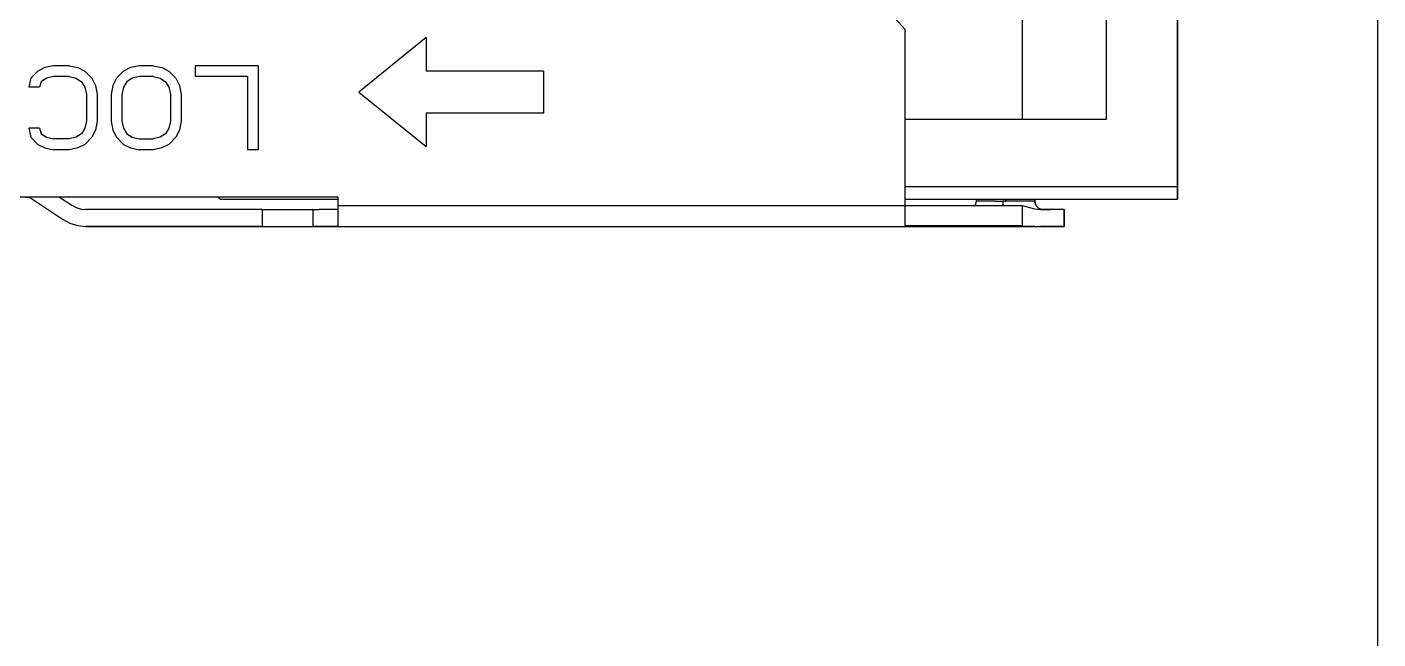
# Model space of a CAD drawing. Header units: inches. Extents: x 0 to 841, y -594 to 0.
# Drawn here: x 377.66 to 393.75, y -187.01 to -179.72 of the extents above; entities that cross this region are included whole.
import ezdxf

# ---------------------------------------------------------------- set-up
doc = ezdxf.new("R2010")
doc.units = ezdxf.units.IN
doc.header["$MEASUREMENT"] = 0

msp = doc.modelspace()

# ---------------------------------------------------------------- linework, layer by layer
at = {"color": 7}
for p, q in [((393.746, -241.354), (393.746, -60.754)), ((387.21, -178.749), (388.11, -179.749)), ((387.21, -178.749), (388.11, -179.749)), ((389.51, -178.824), (389.51, -180.824)), ((389.51, -178.824), (389.51, -180.824)), ((390.51, -179.274), (390.51, -180.824)), ((390.51, -179.274), (390.51, -180.824)), ((391.36, -181.774), (391.36, -179.274)), ((391.36, -179.274), (391.36, -181.624)), ((391.36, -181.774), (391.36, -179.274)), ((391.36, -179.274), (391.36, -181.624)), ((382.41, -179.849), (381.61, -180.499)), ((382.41, -179.849), (381.61, -180.499)), ((382.41, -179.849), (382.41, -180.249)), ((382.41, -179.849), (382.41, -180.249)), ((388.11, -179.749), (388.11, -181.849)), ((388.11, -179.749), (388.11, -181.849)), ((377.702, -180.335), (377.681, -180.441)), ((377.702, -180.335), (377.681, -180.441)), ((377.785, -180.25), (377.702, -180.335)), ((377.785, -180.25), (377.702, -180.335)), ((377.868, -180.207), (377.785, -180.25)), ((377.868, -180.207), (377.785, -180.25)), ((377.889, -180.335), (377.827, -180.378)), ((377.889, -180.335), (377.827, -180.378)), ((377.972, -180.186), (377.868, -180.207)), ((377.972, -180.186), (377.868, -180.207)), ((377.972, -180.314), (377.889, -180.335)), ((377.972, -180.314), (377.889, -180.335)), ((378.16, -180.186), (377.972, -180.186)), ((378.16, -180.186), (377.972, -180.186)), ((378.16, -180.314), (377.972, -180.314)), ((378.16, -180.314), (377.972, -180.314)), ((378.16, -180.186), (378.264, -180.207)), ((378.16, -180.186), (378.264, -180.207)), ((378.16, -180.314), (378.243, -180.335)), ((378.16, -180.314), (378.243, -180.335)), ((378.243, -180.335), (378.306, -180.378)), ((378.243, -180.335), (378.306, -180.378)), ((378.264, -180.207), (378.347, -180.25)), ((378.264, -180.207), (378.347, -180.25)), ((378.347, -180.25), (378.431, -180.335)), ((378.347, -180.25), (378.431, -180.335)), ((378.431, -180.335), (378.472, -180.42)), ((378.431, -180.335), (378.472, -180.42)), ((378.722, -180.335), (378.681, -180.42)), ((378.722, -180.335), (378.681, -180.42)), ((378.806, -180.25), (378.722, -180.335)), ((378.806, -180.25), (378.722, -180.335)), ((378.889, -180.207), (378.806, -180.25)), ((378.889, -180.207), (378.806, -180.25)), ((378.91, -180.335), (378.847, -180.378)), ((378.91, -180.335), (378.847, -180.378)), ((378.993, -180.186), (378.889, -180.207)), ((378.993, -180.186), (378.889, -180.207)), ((378.993, -180.314), (378.91, -180.335)), ((378.993, -180.314), (378.91, -180.335)), ((379.16, -180.186), (378.993, -180.186)), ((379.16, -180.186), (378.993, -180.186)), ((379.16, -180.314), (378.993, -180.314)), ((379.16, -180.314), (378.993, -180.314)), ((379.16, -180.186), (379.264, -180.207)), ((379.16, -180.186), (379.264, -180.207)), ((379.16, -180.314), (379.243, -180.335)), ((379.16, -180.314), (379.243, -180.335)), ((379.243, -180.335), (379.306, -180.378)), ((379.243, -180.335), (379.306, -180.378)), ((379.264, -180.207), (379.347, -180.25)), ((379.264, -180.207), (379.347, -180.25)), ((379.347, -180.25), (379.431, -180.335)), ((379.347, -180.25), (379.431, -180.335)), ((379.431, -180.335), (379.472, -180.42)), ((379.431, -180.335), (379.472, -180.42)), ((380.41, -180.186), (379.66, -180.186)), ((379.66, -180.186), (379.66, -180.314)), ((380.41, -180.186), (379.66, -180.186)), ((379.66, -180.186), (379.66, -180.314)), ((380.285, -180.314), (379.66, -180.314)), ((380.285, -180.314), (379.66, -180.314)), ((380.285, -180.314), (380.285, -181.186)), ((380.285, -180.314), (380.285, -181.186)), ((380.41, -180.186), (380.41, -181.186)), ((380.41, -180.186), (380.41, -181.186)), ((383.81, -180.249), (382.41, -180.249)), ((383.81, -180.249), (382.41, -180.249)), ((383.81, -180.249), (383.81, -180.749)), ((383.81, -180.249), (383.81, -180.749)), ((377.806, -180.441), (377.681, -180.441)), ((377.806, -180.441), (377.681, -180.441)), ((377.827, -180.378), (377.806, -180.441)), ((377.827, -180.378), (377.806, -180.441)), ((378.306, -180.378), (378.347, -180.441)), ((378.306, -180.378), (378.347, -180.441)), ((378.347, -180.441), (378.368, -180.527)), ((378.347, -180.441), (378.368, -180.527)), ((378.472, -180.42), (378.493, -180.527)), ((378.472, -180.42), (378.493, -180.527)), ((378.681, -180.42), (378.66, -180.527)), ((378.681, -180.42), (378.66, -180.527)), ((378.806, -180.441), (378.785, -180.527)), ((378.806, -180.441), (378.785, -180.527)), ((378.847, -180.378), (378.806, -180.441)), ((378.847, -180.378), (378.806, -180.441)), ((379.306, -180.378), (379.347, -180.441)), ((379.306, -180.378), (379.347, -180.441)), ((379.347, -180.441), (379.368, -180.527)), ((379.347, -180.441), (379.368, -180.527)), ((379.472, -180.42), (379.493, -180.527)), ((379.472, -180.42), (379.493, -180.527)), ((381.61, -180.499), (382.41, -181.149)), ((381.61, -180.499), (382.41, -181.149)), ((378.368, -180.527), (378.368, -180.846)), ((378.368, -180.527), (378.368, -180.846)), ((378.493, -180.527), (378.493, -180.846)), ((378.493, -180.527), (378.493, -180.846)), ((378.66, -180.527), (378.66, -180.846)), ((378.66, -180.527), (378.66, -180.846)), ((378.785, -180.527), (378.785, -180.846)), ((378.785, -180.527), (378.785, -180.846)), ((379.368, -180.527), (379.368, -180.846)), ((379.368, -180.527), (379.368, -180.846)), ((379.493, -180.527), (379.493, -180.846)), ((379.493, -180.527), (379.493, -180.846)), ((382.41, -180.749), (382.41, -181.149)), ((383.81, -180.749), (382.41, -180.749)), ((382.41, -180.749), (382.41, -181.149)), ((383.81, -180.749), (382.41, -180.749)), ((390.51, -180.824), (388.11, -180.824)), ((390.51, -180.824), (388.11, -180.824)), ((377.806, -180.931), (377.681, -180.931)), ((377.681, -180.931), (377.702, -181.037)), ((377.806, -180.931), (377.681, -180.931)), ((377.681, -180.931), (377.702, -181.037)), ((377.806, -180.931), (377.827, -180.995)), ((377.806, -180.931), (377.827, -180.995)), ((378.347, -180.931), (378.306, -180.995)), ((378.347, -180.931), (378.306, -180.995)), ((378.368, -180.846), (378.347, -180.931)), ((378.368, -180.846), (378.347, -180.931)), ((378.472, -180.952), (378.431, -181.037)), ((378.472, -180.952), (378.431, -181.037)), ((378.493, -180.846), (378.472, -180.952)), ((378.493, -180.846), (378.472, -180.952)), ((378.66, -180.846), (378.681, -180.952)), ((378.66, -180.846), (378.681, -180.952)), ((378.681, -180.952), (378.722, -181.037)), ((378.681, -180.952), (378.722, -181.037)), ((378.785, -180.846), (378.806, -180.931)), ((378.785, -180.846), (378.806, -180.931)), ((378.806, -180.931), (378.847, -180.995)), ((378.806, -180.931), (378.847, -180.995)), ((379.347, -180.931), (379.306, -180.995)), ((379.347, -180.931), (379.306, -180.995)), ((379.368, -180.846), (379.347, -180.931)), ((379.368, -180.846), (379.347, -180.931)), ((379.472, -180.952), (379.431, -181.037)), ((379.472, -180.952), (379.431, -181.037)), ((379.493, -180.846), (379.472, -180.952)), ((379.493, -180.846), (379.472, -180.952)), ((377.702, -181.037), (377.785, -181.122)), ((377.702, -181.037), (377.785, -181.122)), ((377.785, -181.122), (377.868, -181.165)), ((377.785, -181.122), (377.868, -181.165)), ((377.827, -180.995), (377.889, -181.037)), ((377.827, -180.995), (377.889, -181.037)), ((377.889, -181.037), (377.972, -181.058)), ((377.889, -181.037), (377.972, -181.058)), ((378.16, -181.058), (377.972, -181.058)), ((378.16, -181.058), (377.972, -181.058)), ((378.243, -181.037), (378.16, -181.058)), ((378.243, -181.037), (378.16, -181.058)), ((378.306, -180.995), (378.243, -181.037)), ((378.306, -180.995), (378.243, -181.037)), ((378.347, -181.122), (378.264, -181.165)), ((378.347, -181.122), (378.264, -181.165)), ((378.431, -181.037), (378.347, -181.122)), ((378.431, -181.037), (378.347, -181.122)), ((378.722, -181.037), (378.806, -181.122)), ((378.722, -181.037), (378.806, -181.122)), ((378.806, -181.122), (378.889, -181.165)), ((378.806, -181.122), (378.889, -181.165)), ((378.847, -180.995), (378.91, -181.037)), ((378.847, -180.995), (378.91, -181.037)), ((378.91, -181.037), (378.993, -181.058)), ((378.91, -181.037), (378.993, -181.058)), ((378.993, -181.058), (379.16, -181.058)), ((378.993, -181.058), (379.16, -181.058)), ((379.243, -181.037), (379.16, -181.058)), ((379.243, -181.037), (379.16, -181.058)), ((379.306, -180.995), (379.243, -181.037)), ((379.306, -180.995), (379.243, -181.037)), ((379.347, -181.122), (379.264, -181.165)), ((379.347, -181.122), (379.264, -181.165)), ((379.431, -181.037), (379.347, -181.122)), ((379.431, -181.037), (379.347, -181.122)), ((377.868, -181.165), (377.972, -181.186)), ((377.868, -181.165), (377.972, -181.186)), ((378.16, -181.186), (377.972, -181.186)), ((378.16, -181.186), (377.972, -181.186)), ((378.264, -181.165), (378.16, -181.186)), ((378.264, -181.165), (378.16, -181.186)), ((378.889, -181.165), (378.993, -181.186)), ((378.889, -181.165), (378.993, -181.186)), ((379.16, -181.186), (378.993, -181.186)), ((379.16, -181.186), (378.993, -181.186)), ((379.264, -181.165), (379.16, -181.186)), ((379.264, -181.165), (379.16, -181.186)), ((380.41, -181.186), (380.285, -181.186)), ((380.41, -181.186), (380.285, -181.186)), ((388.11, -181.624), (391.36, -181.624)), ((388.11, -181.624), (391.36, -181.624)), ((391.36, -181.624), (391.36, -181.774)), ((391.36, -181.624), (391.36, -181.774)), ((381.36, -181.749), (376.46, -181.749)), ((381.36, -181.749), (376.46, -181.749)), ((377.635, -181.749), (377.687, -181.749)), ((377.635, -181.749), (377.687, -181.749)), ((377.687, -181.749), (378.081, -182.014)), ((377.687, -181.749), (378.081, -182.014)), ((377.687, -181.749), (378.081, -182.014)), ((377.687, -181.749), (378.081, -182.014)), ((378.046, -181.749), (378.192, -181.848)), ((378.046, -181.749), (378.192, -181.848)), ((379.935, -181.749), (379.96, -181.774)), ((379.935, -181.749), (379.96, -181.774)), ((379.96, -181.774), (381.36, -181.774)), ((379.96, -181.774), (381.36, -181.774)), ((381.36, -181.749), (381.36, -181.849)), ((381.36, -181.749), (381.36, -181.849)), ((388.11, -181.774), (391.36, -181.774)), ((388.11, -181.774), (391.36, -181.774)), ((388.96, -181.774), (388.96, -181.799)), ((388.96, -181.774), (388.96, -181.799)), ((389.31, -181.774), (389.31, -181.799)), ((389.31, -181.774), (389.31, -181.799)), ((389.66, -181.809), (389.66, -181.774)), ((389.66, -181.774), (391.36, -181.774)), ((389.66, -181.774), (389.66, -181.799)), ((389.66, -181.809), (389.66, -181.774)), ((389.66, -181.774), (391.36, -181.774)), ((389.66, -181.774), (389.66, -181.799)), ((378.192, -181.848), (378.244, -181.876)), ((378.192, -181.848), (378.244, -181.876)), ((378.244, -181.876), (378.301, -181.893)), ((378.244, -181.876), (378.301, -181.893)), ((378.301, -181.893), (378.36, -181.899)), ((378.301, -181.893), (378.36, -181.899)), ((380.46, -181.899), (378.36, -181.899)), ((380.46, -181.899), (378.36, -181.899)), ((380.46, -181.899), (380.46, -182.099)), ((380.46, -181.899), (381.06, -181.899)), ((380.46, -181.899), (380.46, -182.099)), ((380.46, -181.899), (381.06, -181.899)), ((381.06, -181.899), (381.138, -181.899)), ((381.06, -181.899), (381.06, -182.099)), ((381.06, -181.899), (381.138, -181.899)), ((381.06, -181.899), (381.06, -182.099)), ((381.21, -181.899), (381.138, -181.899)), ((381.21, -181.899), (381.138, -181.899)), ((381.272, -181.899), (381.21, -181.899)), ((381.272, -181.899), (381.21, -181.899)), ((381.32, -181.899), (381.272, -181.899)), ((381.32, -181.899), (381.272, -181.899)), ((381.35, -181.899), (381.32, -181.899)), ((381.35, -181.899), (381.32, -181.899)), ((381.35, -181.899), (381.36, -181.899)), ((381.35, -181.899), (381.36, -181.899)), ((381.36, -181.849), (381.36, -181.914)), ((381.36, -181.849), (388.11, -181.849)), ((381.36, -181.849), (381.36, -181.914)), ((381.36, -181.849), (388.11, -181.849)), ((381.36, -181.914), (381.36, -181.974)), ((381.36, -181.914), (381.36, -182.09)), ((381.36, -181.914), (381.36, -181.974)), ((381.36, -181.914), (381.36, -182.09)), ((388.11, -181.849), (389.51, -181.849)), ((388.11, -181.849), (388.11, -181.916)), ((388.11, -181.849), (389.51, -181.849)), ((388.11, -181.849), (388.11, -181.916)), ((388.11, -181.916), (388.11, -182.071)), ((388.11, -181.916), (388.11, -181.979)), ((388.11, -181.916), (388.11, -182.071)), ((388.11, -181.916), (388.11, -181.979)), ((388.948, -181.845), (388.946, -181.849)), ((388.948, -181.845), (388.946, -181.849)), ((388.95, -181.843), (388.948, -181.845)), ((388.95, -181.843), (388.948, -181.845)), ((388.951, -181.84), (388.95, -181.843)), ((388.951, -181.84), (388.95, -181.843)), ((388.954, -181.832), (388.951, -181.84)), ((388.954, -181.832), (388.951, -181.84)), ((388.957, -181.824), (388.954, -181.832)), ((388.957, -181.824), (388.954, -181.832)), ((388.958, -181.82), (388.957, -181.822)), ((388.958, -181.82), (388.957, -181.822)), ((388.957, -181.822), (388.957, -181.824)), ((388.957, -181.822), (388.957, -181.824)), ((388.959, -181.811), (388.958, -181.816)), ((388.959, -181.811), (388.958, -181.816)), ((388.958, -181.816), (388.958, -181.82)), ((388.958, -181.816), (388.958, -181.82)), ((388.96, -181.804), (388.959, -181.809)), ((388.96, -181.804), (388.959, -181.809)), ((388.959, -181.809), (388.959, -181.81)), ((388.959, -181.809), (388.959, -181.81)), ((388.959, -181.81), (388.959, -181.811)), ((388.959, -181.81), (388.959, -181.811)), ((388.967, -181.799), (388.96, -181.799)), ((388.96, -181.799), (388.96, -181.804)), ((388.967, -181.799), (388.96, -181.799)), ((388.96, -181.799), (388.96, -181.804)), ((388.997, -181.799), (388.967, -181.799)), ((388.997, -181.799), (388.967, -181.799)), ((389.046, -181.799), (388.997, -181.799)), ((389.046, -181.799), (388.997, -181.799)), ((389.112, -181.799), (389.046, -181.799)), ((389.112, -181.799), (389.046, -181.799)), ((389.191, -181.799), (389.112, -181.799)), ((389.191, -181.799), (389.112, -181.799)), ((389.191, -181.799), (389.278, -181.799)), ((389.191, -181.799), (389.278, -181.799)), ((389.277, -181.845), (389.276, -181.849)), ((389.277, -181.845), (389.276, -181.849)), ((389.278, -181.799), (389.277, -181.823)), ((389.278, -181.799), (389.277, -181.823)), ((389.277, -181.823), (389.277, -181.845)), ((389.277, -181.823), (389.277, -181.823)), ((389.277, -181.823), (389.277, -181.845)), ((389.277, -181.823), (389.277, -181.823)), ((389.277, -181.845), (389.277, -181.845)), ((389.277, -181.845), (389.277, -181.845)), ((389.288, -181.799), (389.278, -181.799)), ((389.288, -181.799), (389.278, -181.799)), ((389.299, -181.799), (389.288, -181.799)), ((389.299, -181.799), (389.288, -181.799)), ((389.299, -181.799), (389.31, -181.799)), ((389.299, -181.799), (389.31, -181.799)), ((389.398, -181.799), (389.31, -181.799)), ((389.398, -181.799), (389.31, -181.799)), ((389.48, -181.799), (389.398, -181.799)), ((389.48, -181.799), (389.398, -181.799)), ((389.552, -181.799), (389.48, -181.799)), ((389.552, -181.799), (389.48, -181.799)), ((389.51, -181.849), (389.583, -181.872)), ((389.51, -181.849), (389.51, -182.094)), ((389.51, -181.849), (389.583, -181.872)), ((389.51, -181.849), (389.51, -182.094)), ((389.607, -181.799), (389.552, -181.799)), ((389.607, -181.799), (389.552, -181.799)), ((389.583, -181.872), (389.656, -181.891)), ((389.583, -181.872), (389.656, -181.891)), ((389.644, -181.799), (389.607, -181.799)), ((389.644, -181.799), (389.607, -181.799)), ((389.66, -181.799), (389.644, -181.799)), ((389.66, -181.799), (389.644, -181.799)), ((389.656, -181.891), (389.728, -181.899)), ((389.656, -181.891), (389.728, -181.899)), ((389.66, -181.799), (389.66, -181.799)), ((389.66, -181.799), (389.66, -181.804)), ((389.66, -181.799), (389.66, -181.799)), ((389.66, -181.799), (389.66, -181.804)), ((389.66, -181.804), (389.66, -181.809)), ((389.66, -181.804), (389.66, -181.809)), ((389.661, -181.81), (389.66, -181.809)), ((389.66, -181.809), (389.661, -181.81)), ((389.661, -181.81), (389.66, -181.809)), ((389.66, -181.809), (389.661, -181.81)), ((389.661, -181.816), (389.661, -181.81)), ((389.661, -181.81), (389.661, -181.811)), ((389.661, -181.816), (389.661, -181.81)), ((389.661, -181.81), (389.661, -181.811)), ((389.661, -181.811), (389.661, -181.816)), ((389.661, -181.811), (389.661, -181.816)), ((389.662, -181.82), (389.661, -181.816)), ((389.661, -181.816), (389.662, -181.82)), ((389.662, -181.82), (389.661, -181.816)), ((389.661, -181.816), (389.662, -181.82)), ((389.663, -181.822), (389.662, -181.82)), ((389.662, -181.82), (389.663, -181.822)), ((389.663, -181.822), (389.662, -181.82)), ((389.662, -181.82), (389.663, -181.822)), ((389.663, -181.824), (389.663, -181.822)), ((389.663, -181.822), (389.663, -181.824)), ((389.663, -181.824), (389.663, -181.822)), ((389.663, -181.822), (389.663, -181.824)), ((389.666, -181.832), (389.663, -181.824)), ((389.663, -181.824), (389.666, -181.832)), ((389.666, -181.832), (389.663, -181.824)), ((389.663, -181.824), (389.666, -181.832)), ((389.669, -181.84), (389.666, -181.832)), ((389.666, -181.832), (389.669, -181.84)), ((389.669, -181.84), (389.666, -181.832)), ((389.666, -181.832), (389.669, -181.84)), ((389.67, -181.843), (389.669, -181.84)), ((389.669, -181.84), (389.67, -181.843)), ((389.67, -181.843), (389.669, -181.84)), ((389.669, -181.84), (389.67, -181.843)), ((389.671, -181.845), (389.67, -181.843)), ((389.67, -181.843), (389.671, -181.845)), ((389.671, -181.845), (389.67, -181.843)), ((389.67, -181.843), (389.671, -181.845)), ((389.676, -181.852), (389.671, -181.845)), ((389.671, -181.845), (389.676, -181.852)), ((389.676, -181.852), (389.671, -181.845)), ((389.671, -181.845), (389.676, -181.852)), ((389.68, -181.859), (389.676, -181.852)), ((389.676, -181.852), (389.68, -181.859)), ((389.68, -181.859), (389.676, -181.852)), ((389.676, -181.852), (389.68, -181.859)), ((389.682, -181.861), (389.68, -181.859)), ((389.68, -181.859), (389.682, -181.861)), ((389.682, -181.861), (389.68, -181.859)), ((389.68, -181.859), (389.682, -181.861)), ((389.684, -181.864), (389.682, -181.861)), ((389.682, -181.861), (389.684, -181.864)), ((389.684, -181.864), (389.682, -181.861)), ((389.682, -181.861), (389.684, -181.864)), ((389.695, -181.875), (389.684, -181.864)), ((389.684, -181.864), (389.69, -181.87)), ((389.695, -181.875), (389.684, -181.864)), ((389.684, -181.864), (389.69, -181.87)), ((389.69, -181.87), (389.695, -181.875)), ((389.69, -181.87), (389.695, -181.875)), ((389.698, -181.877), (389.695, -181.875)), ((389.695, -181.875), (389.698, -181.877)), ((389.698, -181.877), (389.695, -181.875)), ((389.695, -181.875), (389.698, -181.877)), ((389.7, -181.879), (389.698, -181.877)), ((389.698, -181.877), (389.7, -181.879)), ((389.7, -181.879), (389.698, -181.877)), ((389.698, -181.877), (389.7, -181.879)), ((389.707, -181.884), (389.7, -181.879)), ((389.7, -181.879), (389.707, -181.884)), ((389.707, -181.884), (389.7, -181.879)), ((389.7, -181.879), (389.707, -181.884)), ((389.713, -181.887), (389.707, -181.884)), ((389.707, -181.884), (389.713, -181.887)), ((389.713, -181.887), (389.707, -181.884)), ((389.707, -181.884), (389.713, -181.887)), ((389.716, -181.889), (389.713, -181.887)), ((389.713, -181.887), (389.716, -181.889)), ((389.716, -181.889), (389.713, -181.887)), ((389.713, -181.887), (389.716, -181.889)), ((389.719, -181.89), (389.716, -181.889)), ((389.716, -181.889), (389.719, -181.89)), ((389.719, -181.89), (389.716, -181.889)), ((389.716, -181.889), (389.719, -181.89)), ((389.729, -181.894), (389.719, -181.89)), ((389.719, -181.89), (389.729, -181.894)), ((389.729, -181.894), (389.719, -181.89)), ((389.719, -181.89), (389.729, -181.894)), ((389.728, -181.899), (389.844, -181.899)), ((389.728, -181.899), (389.728, -181.899)), ((389.728, -181.899), (389.844, -181.899)), ((389.728, -181.899), (389.728, -181.899)), ((389.736, -181.896), (389.729, -181.894)), ((389.729, -181.894), (389.736, -181.896)), ((389.736, -181.896), (389.729, -181.894)), ((389.729, -181.894), (389.736, -181.896)), ((389.739, -181.897), (389.736, -181.896)), ((389.736, -181.896), (389.737, -181.896)), ((389.739, -181.897), (389.736, -181.896)), ((389.736, -181.896), (389.737, -181.896)), ((389.737, -181.896), (389.739, -181.897)), ((389.737, -181.896), (389.739, -181.897)), ((389.746, -181.898), (389.739, -181.897)), ((389.739, -181.897), (389.746, -181.898)), ((389.746, -181.898), (389.739, -181.897)), ((389.739, -181.897), (389.746, -181.898)), ((389.75, -181.898), (389.746, -181.898)), ((389.746, -181.898), (389.75, -181.898)), ((389.75, -181.898), (389.746, -181.898)), ((389.746, -181.898), (389.75, -181.898)), ((389.759, -181.899), (389.75, -181.898)), ((389.75, -181.898), (389.759, -181.899)), ((389.75, -181.898), (389.75, -181.898)), ((389.75, -181.898), (389.75, -181.898)), ((389.759, -181.899), (389.75, -181.898)), ((389.75, -181.898), (389.759, -181.899)), ((389.75, -181.898), (389.75, -181.898)), ((389.75, -181.898), (389.75, -181.898)), ((390.01, -181.899), (389.759, -181.899)), ((389.759, -181.899), (389.759, -181.899)), ((390.01, -181.899), (389.759, -181.899)), ((389.759, -181.899), (389.759, -181.899)), ((389.934, -181.899), (389.844, -181.899)), ((389.934, -181.899), (389.844, -181.899)), ((389.99, -181.899), (389.934, -181.899)), ((389.99, -181.899), (389.934, -181.899)), ((390.01, -181.899), (389.99, -181.899)), ((390.01, -181.899), (389.99, -181.899)), ((390.01, -182.099), (390.01, -181.899)), ((390.01, -181.899), (390.01, -182.099)), ((390.01, -182.099), (390.01, -181.899)), ((390.01, -181.899), (390.01, -182.099)), ((378.081, -182.014), (378.167, -182.06)), ((378.081, -182.014), (378.167, -182.06)), ((378.081, -182.014), (378.167, -182.06)), ((378.081, -182.014), (378.167, -182.06)), ((378.167, -182.06), (378.262, -182.089)), ((378.167, -182.06), (378.262, -182.089)), ((378.167, -182.06), (378.262, -182.089)), ((378.167, -182.06), (378.262, -182.089)), ((378.262, -182.089), (378.36, -182.099)), ((378.262, -182.089), (378.36, -182.099)), ((378.262, -182.089), (378.36, -182.099)), ((378.262, -182.089), (378.36, -182.099)), ((378.36, -182.099), (381.36, -182.099)), ((380.46, -182.099), (378.36, -182.099)), ((378.36, -182.099), (381.36, -182.099)), ((380.46, -182.099), (378.36, -182.099)), ((380.46, -182.099), (381.06, -182.099)), ((380.46, -182.099), (381.06, -182.099)), ((381.138, -182.099), (381.06, -182.099)), ((381.138, -182.099), (381.06, -182.099)), ((381.21, -182.099), (381.138, -182.099)), ((381.21, -182.099), (381.138, -182.099)), ((381.272, -182.099), (381.21, -182.099)), ((381.272, -182.099), (381.21, -182.099)), ((381.32, -182.099), (381.272, -182.099)), ((381.32, -182.099), (381.272, -182.099)), ((381.35, -182.099), (381.32, -182.099)), ((381.35, -182.099), (381.32, -182.099)), ((381.36, -182.099), (381.35, -182.099)), ((381.36, -182.099), (381.35, -182.099)), ((381.36, -181.974), (381.36, -182.026)), ((381.36, -181.974), (381.36, -182.026)), ((381.36, -182.026), (381.36, -182.065)), ((381.36, -182.026), (381.36, -182.065)), ((381.36, -182.065), (381.36, -182.09)), ((381.36, -182.065), (381.36, -182.09)), ((381.36, -182.09), (381.36, -182.099)), ((381.36, -182.09), (381.36, -182.099)), ((381.36, -182.099), (389.658, -182.098)), ((381.36, -182.099), (389.658, -182.098)), ((381.36, -182.099), (389.728, -182.099)), ((381.36, -182.099), (389.728, -182.099)), ((388.11, -181.979), (388.11, -182.032)), ((388.11, -181.979), (388.11, -182.032)), ((388.11, -182.032), (388.11, -182.071)), ((388.11, -182.032), (388.11, -182.071)), ((388.11, -182.071), (388.11, -182.094)), ((388.11, -182.071), (388.11, -182.094)), ((389.51, -182.094), (388.11, -182.094)), ((389.51, -182.094), (388.11, -182.094)), ((389.51, -182.094), (389.585, -182.095)), ((389.51, -182.094), (389.585, -182.095)), ((389.585, -182.095), (389.658, -182.098)), ((389.585, -182.095), (389.658, -182.098)), ((389.655, -182.099), (389.683, -182.099)), ((389.655, -182.099), (389.683, -182.099)), ((389.658, -182.098), (389.728, -182.099)), ((389.658, -182.098), (389.728, -182.099)), ((389.658, -182.098), (389.728, -182.099)), ((389.658, -182.098), (389.728, -182.099)), ((389.705, -182.099), (389.691, -182.099)), ((389.705, -182.099), (389.691, -182.099)), ((389.728, -182.099), (390.01, -182.099)), ((389.844, -182.099), (389.728, -182.099)), ((389.728, -182.099), (390.01, -182.099)), ((389.844, -182.099), (389.728, -182.099)), ((389.934, -182.099), (389.844, -182.099)), ((389.934, -182.099), (389.844, -182.099)), ((389.99, -182.099), (389.934, -182.099)), ((389.99, -182.099), (389.934, -182.099)), ((389.99, -182.099), (390.01, -182.099)), ((389.99, -182.099), (390.01, -182.099))]:
    msp.add_line(p, q, dxfattribs=at)

doc.saveas('drawing.dxf')
